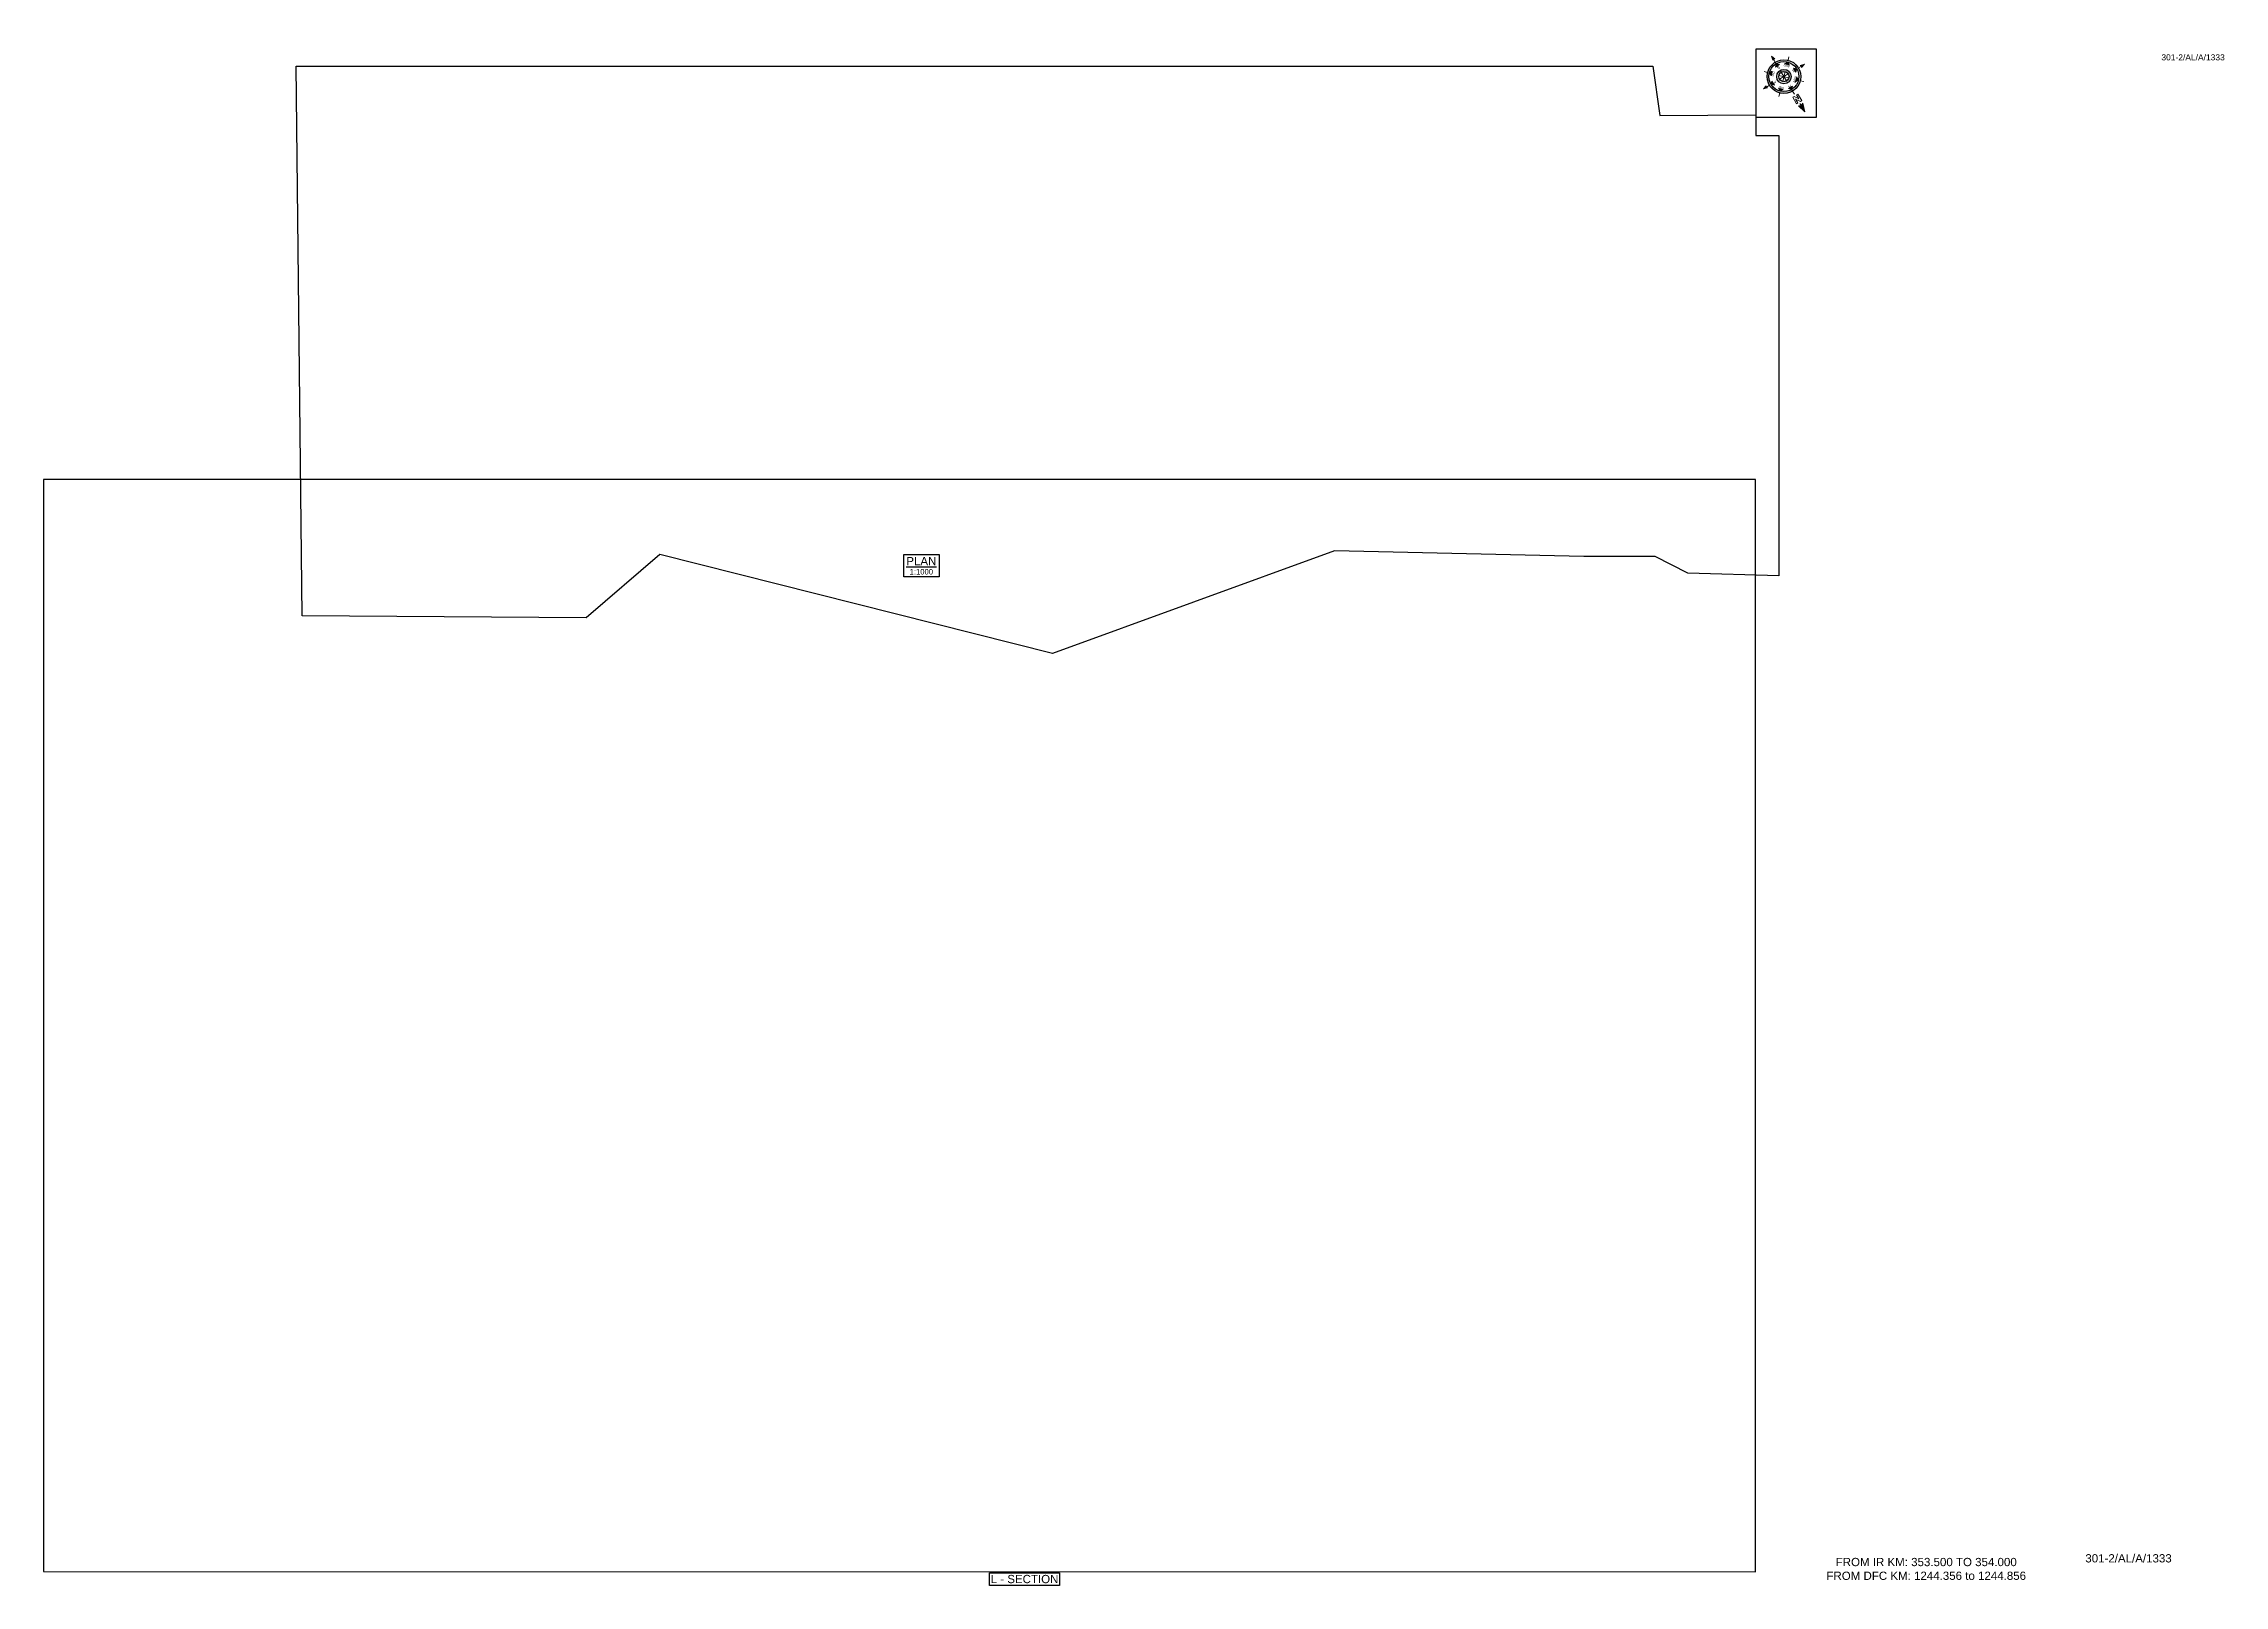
# Paper-space layout '1233' of a CAD drawing. Header units: metres. Extents: x 31 to 825, y 20 to 581.
import ezdxf
from ezdxf.enums import TextEntityAlignment as Align

# ---------------------------------------------------------------- set-up
doc = ezdxf.new("R2010")
doc.units = ezdxf.units.M
doc.header["$MEASUREMENT"] = 0
doc.layers.get('Defpoints').update_dxf_attribs({"color": 5})
doc.layers.add('title', color=7, linetype='Continuous')
doc.styles.get("Standard").update_dxf_attribs({"font": 'arial.ttf'})
doc.styles.add('Style-Arial', font='arial.ttf')

# ---------------------------------------------------------------- blocks, each defined once
blk = doc.blocks.new('N')
for points in [[(0, 8.41), (-0.49, 6.68), (0, 6.93)], [(0.49, 6.68), (0, 6.93), (0, 8.41)], [(-4.93, 0), (-4.07, 0.25), (-4.19, 0)], [(-4.07, -0.25), (-4.19, 0), (-4.93, 0)], [(-3.08, 0), (-2.59, 0.49), (-2.59, -0.49)], [(-2.18, 2.18), (-1.48, 2.18), (-2.18, 1.48)], [(0, 3.08), (0.49, 2.59), (-0.49, 2.59)], [(2.18, 2.18), (2.18, 1.48), (1.48, 2.18)], [(3.08, 0), (2.59, -0.49), (2.59, 0.49)], [(4.07, 0.25), (4.19, 0), (4.93, 0)], [(4.93, 0), (4.07, -0.25), (4.19, 0)], [(-2.18, -2.18), (-2.18, -1.48), (-1.48, -2.18)], [(0, -3.08), (-0.49, -2.59), (0.49, -2.59)], [(0, -4.93), (-0.25, -4.07), (0, -4.19)], [(0.25, -4.07), (0, -4.19), (0, -4.93)], [(2.18, -2.18), (1.48, -2.18), (2.18, -1.48)]]:
    blk.add_hatch(color=7).paths.add_polyline_path(points, flags=0)
h = blk.add_hatch(color=7)
h.paths.add_polyline_path([(0, -3.08), (0, -3.46, 1), (0, 3.46), (0, 3.08, -1)])
h.paths.add_polyline_path([(0, 1.05), (0, 1.48, 1), (0, -1.48), (0, -1.05, -1)])
at = {"color": 7, "linetype": 'ByBlock', "lineweight": 13}
for p, q in [((-0.61, 4.57), (-0.61, 6.12)), ((-0.61, 6.12), (-0.3, 6.12)), ((-0.3, 6.12), (0.32, 5.19)), ((0.32, 4.57), (-0.3, 5.5)), ((-0.3, 5.5), (-0.3, 4.57)), ((0.32, 5.19), (0.32, 6.12)), ((0.32, 6.12), (0.64, 6.12)), ((0.64, 6.12), (0.64, 4.57))]:
    blk.add_line(p, q, dxfattribs=at)
at = {"color": 7, "lineweight": 13}
for p, q in [((0, 6.41), (0, 7.28)), ((-3.46, 0), (-4.19, 0)), ((-2.45, 2.45), (-2.97, 2.97)), ((1.05, 0), (-1.05, 0)), ((-1.05, 0), (1.05, 0)), ((-0.74, 0.74), (0.74, -0.74)), ((0.74, 0.74), (-0.74, -0.74)), ((0.74, -0.74), (-0.74, 0.74)), ((-0.74, -0.74), (0.74, 0.74)), ((0, 3.46), (0, 4.19)), ((0, 3.46), (0, 3.08)), ((0, 1.05), (0, 1.48)), ((0, 1.05), (0, -1.05)), ((0, -1.05), (0, 1.05)), ((2.45, 2.45), (2.97, 2.97)), ((3.46, 0), (4.19, 0)), ((-2.45, -2.45), (-2.97, -2.97)), ((0, -1.05), (0, -1.48)), ((0, -3.46), (0, -3.08)), ((0, -3.46), (0, -4.19)), ((2.45, -2.45), (2.97, -2.97))]:
    blk.add_line(p, q, dxfattribs=at)
at = {"color": 7, "linetype": 'ByBlock', "lineweight": 13}
for points in [[(-0.3, 4.57), (-0.61, 4.57)], [(0.32, 4.57), (0.64, 4.57)]]:
    blk.add_lwpolyline(points, dxfattribs=at)
at = {"color": 7, "lineweight": 13}
for points in [[(0, 8.41), (-0.49, 6.68), (0, 6.93), (0, 6.93)], [(0.49, 6.68), (0, 6.93), (0, 8.41), (0, 8.41)], [(-4.93, 0), (-4.07, 0.25), (-4.19, 0), (-4.19, 0)], [(-4.07, -0.25), (-4.19, 0), (-4.93, 0), (-4.93, 0)], [(-3.08, 0), (-2.59, 0.49), (-2.59, -0.49), (-2.59, -0.49)], [(-2.18, 2.18), (-1.48, 2.18), (-2.18, 1.48), (-2.18, 1.48)], [(0, 3.08), (0.49, 2.59), (-0.49, 2.59), (-0.49, 2.59)], [(2.18, 2.18), (2.18, 1.48), (1.48, 2.18), (1.48, 2.18)], [(3.08, 0), (2.59, -0.49), (2.59, 0.49), (2.59, 0.49)], [(4.07, 0.25), (4.19, 0), (4.93, 0), (4.93, 0)], [(4.93, 0), (4.07, -0.25), (4.19, 0), (4.19, 0)], [(-2.18, -2.18), (-2.18, -1.48), (-1.48, -2.18), (-1.48, -2.18)], [(0, -3.08), (-0.49, -2.59), (0.49, -2.59), (0.49, -2.59)], [(0, -4.93), (-0.25, -4.07), (0, -4.19), (0, -4.19)], [(0.25, -4.07), (0, -4.19), (0, -4.93), (0, -4.93)], [(2.18, -2.18), (1.48, -2.18), (2.18, -1.48), (2.18, -1.48)]]:
    blk.add_lwpolyline(points, close=True, dxfattribs=at)
at = {"color": 7}
for radius in [3.46, 3.08, 1.48, 1.05]:
    blk.add_circle((0, 0), radius, dxfattribs=at)
for s, rotation, p in [('W', 90, (-2.1, 0)), ('NW', 45, (-1.48, 1.48)), ('NE', 315, (1.48, 1.48)), ('E', 270, (1.97, 0)), ('SW', 135, (-1.48, -1.48)), ('SE', 225, (1.48, -1.48))]:
    blk.add_text(s, height=0.6, rotation=rotation, dxfattribs=at).set_placement(p, align=Align.CENTER)
for s, p in [('N', (0, 2.1)), ('S', (0, -2.47))]:
    blk.add_text(s, height=0.6, dxfattribs=at).set_placement(p, align=Align.CENTER)

psp = doc.layouts.new('1233')

# ---------------------------------------------------------------- linework, layer by layer
psp.add_lwpolyline([(374.97, 20.02), (374.97, 24.62), (400.5, 24.62), (400.5, 20.02)], close=True)
at = {"layer": 'Defpoints'}
psp.add_lwpolyline([(30.65, 25), (653.86, 24.96), (653.86, 422.37), (30.65, 422.41)], close=True, dxfattribs=at)
at = {"layer": 'title', "color": 7, "linetype": 'Continuous', "lineweight": -3}
psp.add_lwpolyline([(343.79, 395.13), (356.67, 395.13), (356.67, 386.98), (343.79, 386.98)], close=True, dxfattribs=at)

# ---------------------------------------------------------------- texts
at = {"style": 'Style-Arial'}
for height, p in [(2.2, (801.62, 574.91)), (3, (773.92, 28.36))]:
    psp.add_text('301-2/AL/A/1333', height=height, dxfattribs=at).set_placement(p)
at = {"insert": (663.59, 30.01), "char_height": 3, "attachment_point": 1, "style": 'Style-Arial'}
psp.add_mtext_dynamic_manual_height_columns('\\pxqc;FROM IR KM: 353.500 TO 354.000\\P{\\C1;FROM DFC KM: 1244.356 to 1244.856}', width=104.8357, gutter_width=17.5, heights=[0], dxfattribs=at)
at = {"layer": 'title', "color": 7, "linetype": 'Continuous', "lineweight": -3, "style": 'Style-Arial'}
for s, height, p in [('%%UPLAN', 3, (350.17, 392.69)), ('1:1000', 2, (350.17, 388.83))]:
    psp.add_text(s, height=height, dxfattribs=at).set_placement(p, align=Align.MIDDLE)
at = {"layer": 'title', "style": 'Style-Arial'}
psp.add_text('L - SECTION', height=3, rotation=0.00006, dxfattribs=at).set_placement((387.75, 22.32), align=Align.MIDDLE_CENTER)

# ---------------------------------------------------------------- viewports
at = {"layer": 'Defpoints'}
vp = psp.add_viewport(center=(342.26, 223.69), size=(623.21, 397.4557), view_center_point=(25203.98, -5040.73), view_height=397.4557, status=3, dxfattribs=at)
vp.dxf.flags = 0x10000  # cut along an outline
vp.dxf.clipping_boundary_handle = psp.add_lwpolyline([(30.65, 25), (653.86, 24.96), (653.86, 422.37), (30.65, 422.41)], format="xyb", close=True, dxfattribs={"invisible": 1}).dxf.handle

# ---------------------------------------------------------------- wipeouts: each hides what was drawn before it
psp.add_wipeout([(653.96, 579), (676, 579), (676, 554.19), (653.96, 554.19)])

# ---------------------------------------------------------------- next in the draw order: linework, layer by layer
psp.add_lwpolyline([(676, 579), (653.96, 579), (653.96, 554.19), (676, 554.19)], close=True)
psp.add_lwpolyline([(122.59, 572.76), (616.44, 572.76), (618.97, 554.9), (653.96, 555.07), (653.96, 547.55), (662.33, 547.55), (662.33, 387.31), (629.27, 388.28), (617.35, 394.43), (591.33, 394.42), (500.54, 396.47), (397.88, 359.1), (255.02, 395.16), (228.16, 372.01), (124.8, 372.78)], close=True, dxfattribs=at)

# ---------------------------------------------------------------- next in the draw order: block references
at = {"xscale": 1.771541522973351, "yscale": 1.771541522973351, "zscale": 1.771541522973351, "rotation": 210.9426885564493}
psp.add_blockref('N', (664.2, 569), dxfattribs=at)

# ---------------------------------------------------------------- next in the draw order: viewports
at = {"layer": 'Defpoints', "view_twist_angle": 210.94268856}
vp = psp.add_viewport(center=(392.46, 465.93), size=(539.75, 213.6633), view_center_point=(1238457.95, -3231708.09), view_height=213.6633, dxfattribs=at)
vp.dxf.flags = 0x10000  # cut along an outline
vp.dxf.clipping_boundary_handle = psp.add_lwpolyline([(122.59, 572.76), (616.44, 572.76), (618.97, 554.9), (653.96, 555.07), (653.96, 547.55), (662.33, 547.55), (662.33, 387.31), (629.27, 388.28), (617.35, 394.43), (591.33, 394.42), (500.54, 396.47), (397.88, 359.1), (255.02, 395.16), (228.16, 372.01), (124.8, 372.78)], format="xyb", close=True, dxfattribs={"invisible": 1}).dxf.handle

doc.saveas('drawing.dxf')
